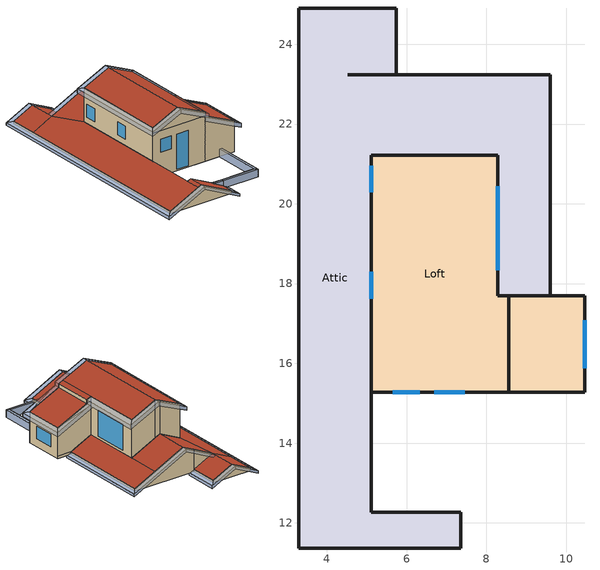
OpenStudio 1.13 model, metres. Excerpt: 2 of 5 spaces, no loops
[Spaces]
Loft
 floor to Second Floor: 8.29,21.21 8.29,17.69 10.46,17.69 10.46,15.27 5.12,15.27 5.12,21.21 z6.71
 wall outside: 10.46,15.27 10.46,17.69 z6.71:8.5; 8.29,17.69 8.29,21.21 z7.47:9.7; 8.56,15.27 8.56,17.69 z9.35:9.58; 5.12,21.21 5.12,15.27 z7.71:9.69; 10.46,17.69 9.61,17.69 z6.71:6.85; 5.12,15.27 8.56,15.27 z6.71:9.35; 8.29,17.69,9.7 8.56,17.69,9.58 8.56,17.69,9.35 8.29,17.69,9.47; 6.73,21.21,10.4 6.73,21.21,8.21 6.45,21.21,8.34 6.45,21.21,10.28; 8.29,17.69,9.47 10.46,17.69,8.5 10.46,17.69,6.85 9.61,17.69,6.85 8.29,17.69,7.47; 6.45,21.21,10.28 6.45,21.21,8.34 5.12,21.21,7.71 5.12,21.21,9.69; 6.73,21.21,10.4 8.29,21.21,9.7 8.29,21.21,7.47 6.73,21.21,8.21; 8.56,15.27,9.35 8.56,15.27,6.71 10.46,15.27,6.71 10.46,15.27,8.5; 6.73,15.27,10.4 5.12,15.27,9.69 5.12,15.27,9.35 8.56,15.27,9.35 8.56,15.27,9.58
 wall to Attic: 8.29,17.69 8.29,21.21 z6.71:7.47; 5.12,21.21 5.12,15.27 z6.71:7.71; 8.29,17.69,7.47 9.61,17.69,6.85 9.61,17.69,6.71 8.29,17.69,6.71; 6.45,21.21,8.34 8.29,21.21,7.47 8.29,21.21,6.71 5.12,21.21,6.71 5.12,21.21,7.71
 window: 10.46,15.88 10.46,17.08 z7.16:7.9; 8.29,18.34 8.29,20.44 z7.62:9.14; 5.12,20.96 5.12,20.29 / 5.12,18.3 5.12,17.63 / 5.66,15.27 6.33,15.27 z8.09:8.84; 6.7,15.27 7.46,15.27 z6.78:8.84
 roof outside: 6.73,21.21,10.4 5.12,21.21,9.69 5.12,15.27,9.69 6.73,15.27,10.4; 8.29,15.27,9.7 8.56,15.27,9.58 8.56,17.69,9.58 8.29,17.69,9.7; 8.56,15.27,9.35 10.46,15.27,8.5 10.46,17.69,8.5 8.56,17.69,9.35; 6.73,15.27,10.4 8.29,15.27,9.7 8.29,21.21,9.7 6.73,21.21,10.4
Attic
 floor to Second Floor: 5.75,24.91 5.75,23.23 9.6,23.23 9.6,17.69 8.29,17.69 8.29,21.21 5.12,21.21 5.12,12.27 7.37,12.27 7.37,11.37 3.3,11.37 3.3,24.91 z6.71
 wall outside: 3.3,24.91 3.3,11.37 / 7.37,11.37 7.37,12.27 / 5.75,23.23 5.75,24.91 z6.71:6.86; 5.12,12.27 5.12,15.27 z6.71:7.71; 9.61,17.69 9.61,23.23 z6.71:6.85; 6.45,23.23,8.34 9.61,23.23,6.85 9.61,23.23,6.71 5.75,23.23,6.71 5.75,23.23,8.01; 5.33,12.27,7.82 7.37,12.27,6.86 7.37,12.27,6.71 5.12,12.27,6.71 5.12,12.27,7.71; 5.33,11.37,7.82 3.3,11.37,6.86 3.3,11.37,6.71 7.37,11.37,6.71 7.37,11.37,6.86; 4.52,24.91,7.43 5.75,24.91,6.86 5.75,24.91,6.71 3.3,24.91,6.71 3.3,24.91,6.86; 5.75,23.23,8.01 5.75,23.23,6.86 4.52,23.23,7.43
 roof outside: 4.52,23.23,7.43 5.75,23.23,6.86 5.75,24.91,6.86 4.52,24.91,7.43; 5.33,12.27,7.82 5.12,12.27,7.71 5.12,11.37,7.71 5.33,11.37,7.82; 6.45,21.21,8.34 8.29,21.21,7.47 8.29,23.23,7.47 6.45,23.23,8.34; 5.33,11.37,7.82 7.37,11.37,6.86 7.37,12.27,6.86 5.33,12.27,7.82; 5.12,21.21,7.71 4.52,23.23,7.43 3.3,23.23,6.86 3.3,11.37,6.86 5.12,11.37,7.71; 6.45,23.23,8.34 4.52,23.23,7.43 5.12,21.21,7.71 6.45,21.21,8.34; 4.52,23.23,7.43 4.52,24.91,7.43 3.3,24.91,6.86 3.3,23.23,6.86; 8.29,17.69,7.47 9.61,17.69,6.85 9.61,23.23,6.85 8.29,23.23,7.47
shading: 10.69,14.96 10.69,17.99 z8.17:8.4; 4.89,21.52 4.89,14.96 z9.36:9.58; 8.56,17.69 8.56,21.52 / 8.56,14.96 8.56,15.27 z9.35:9.58; 9.88,17.69 9.88,23.54 / 3.03,25.21 3.03,11.07 / 6.02,23.23 6.02,25.21 / 7.64,11.07 7.64,12.11 z6.58:6.73; 9.49,12.27 7.37,12.27 / 7.37,12.27 7.37,12.11 / 7.37,12.11 9.64,12.11 / 9.64,12.11 9.64,15.27 / 9.64,15.27 9.49,15.27 / 9.49,15.27 9.49,12.27 z6.71:7.16; 8.35,17.99,9.45 10.69,17.99,8.4 10.69,17.99,8.17 8.35,17.99,9.22; 6.73,21.52,10.4 8.56,21.52,9.58 8.56,21.52,9.35 6.73,21.52,10.18; 6.73,14.96,10.4 4.89,14.96,9.58 4.89,14.96,9.36 6.73,14.96,10.18; 6.73,14.96,10.4 6.73,14.96,10.18 8.56,14.96,9.35 8.56,14.96,9.58; 8.35,14.96,9.45 8.35,14.96,9.22 10.69,14.96,8.17 10.69,14.96,8.4; 6.73,21.52,10.4 6.73,21.52,10.18 4.89,21.52,9.36 4.89,21.52,9.58; 5.33,11.07,7.82 3.03,11.07,6.73 3.03,11.07,6.58 5.33,11.07,7.66; 4.52,25.21,7.43 6.02,25.21,6.73 6.02,25.21,6.58 4.52,25.21,7.28; 6.45,23.54,8.34 9.88,23.54,6.73 9.88,23.54,6.58 6.45,23.54,8.19; 5.33,11.07,7.82 5.33,11.07,7.66 7.64,11.07,6.58 7.64,11.07,6.73; 4.52,25.21,7.43 4.52,25.21,7.28 3.03,25.21,6.58 3.03,25.21,6.73; 6.45,23.54,8.34 6.45,23.54,8.19 4.69,23.54,7.36 4.52,23.54,7.43; 7.37,12.27,7.16 7.37,12.27,6.86 6.72,12.27,7.16; 5.33,11.37,7.82 3.3,11.37,6.86 3.03,11.07,6.73 5.33,11.07,7.82; 5.33,11.07,7.82 7.64,11.07,6.73 7.37,11.37,6.86 5.33,11.37,7.82; 7.37,11.37,6.86 7.64,11.07,6.73 7.64,12.11,6.73 7.37,12.11,6.86; 9.64,12.11 9.64,15.27 9.49,15.27 9.49,12.27 z7.16; 9.64,12.11 9.49,12.27 7.37,12.27 7.37,12.11 z7.16; 7.37,12.11 7.37,12.27 6.72,12.27 6.72,12.11 z7.16; 6.72,12.11,7.16 7.37,12.11,6.86 7.37,12.11,7.16; 4.52,24.91,7.43 5.75,24.91,6.86 6.02,25.21,6.73 4.52,25.21,7.43; 5.75,23.23,6.86 6.02,23.23,6.73 6.02,25.21,6.73 5.75,24.91,6.86; 4.52,25.21,7.43 3.03,25.21,6.73 3.3,24.91,6.86 4.52,24.91,7.43; 3.3,24.91,6.86 3.03,25.21,6.73 3.03,11.07,6.73 3.3,11.37,6.86; 6.73,15.27,10.4 5.12,15.27,9.69 4.89,14.96,9.58 6.73,14.96,10.4; 5.12,21.21,9.69 4.89,21.52,9.58 4.89,14.96,9.58 5.12,15.27,9.69; 6.73,21.52,10.4 4.89,21.52,9.58 5.12,21.21,9.69 6.73,21.21,10.4; 6.73,21.21,10.4 8.29,21.21,9.7 8.56,21.52,9.58 6.73,21.52,10.4; 8.29,21.21,9.7 8.29,17.69,9.7 8.56,17.69,9.58 8.56,21.52,9.58; 6.73,14.96,10.4 8.56,14.96,9.58 8.56,15.27,9.58 6.73,15.27,10.4; 10.46,15.27,8.5 10.69,14.96,8.4 10.69,17.99,8.4 10.46,17.69,8.5; 8.56,14.96,9.35 10.69,14.96,8.4 10.46,15.27,8.5; 8.56,14.96,9.35 10.46,15.27,8.5 8.56,15.27,9.35; 8.56,17.99,9.35 10.46,17.69,8.5 10.69,17.99,8.4; 8.56,17.99,9.35 8.56,17.69,9.35 10.46,17.69,8.5; 9.61,17.69,6.85 9.88,17.69,6.73 9.88,23.54,6.73 9.61,23.23,6.85; 6.45,23.54,8.34 6.45,23.23,8.34 9.61,23.23,6.85 9.88,23.54,6.73; 6.45,23.54,8.34 4.52,23.54,7.43 4.52,23.23,7.43 6.45,23.23,8.34
[Site]
Denver Centennial  Golden   Nr: Latitude {deg}=39.74; Longitude {deg}=-105.18; Time Zone {hr}=-7; Elevation {m}=1829
[SizingPeriod:DesignDay] Barometric Pressure {Pa}=81198; Sky Clearness=0; Rain Indicator=0; Snow Indicator=0; Day of Month=21; Daylight Saving Time Indicator=0; Dry-Bulb Temperature Range Modifier Type=DefaultMultipliers
Name | Maximum Dry-Bulb Temperature {C} | Daily Dry-Bulb Temperature Range {deltaC} | Humidity Indicating Conditions at Maximum Dry-Bulb | Wind Speed {m/s} | Wind Direction {deg} | Month | Day Type | Humidity Indicating Type | Solar Model Indicator | ASHRAE Taub | ASHRAE Taud
Denver Centennial  Golden   N Ann Clg .4% Condns Enth=>MDB | 27.3 | 15.2 | 59700 | 4.9 | 0 | 7 | SummerDesignDay | Enthalpy | ASHRAETau | 0.424 | 2.025
Denver Centennial  Golden   N Ann Clg .4% Condns DP=>MDB | 20.2 | 15.2 | 16.1 | 4.9 | 0 | 7 | SummerDesignDay | Dewpoint | ASHRAETau | 0.424 | 2.025
Denver Centennial  Golden   N Ann Clg .4% Condns DB=>MWB | 33 | 15.2 | 15.7 | 4.9 | 0 | 7 | SummerDesignDay | Wetbulb | ASHRAETau | 0.424 | 2.025
Denver Centennial  Golden   N Ann Hum_n 99.6% Condns DP=>MCDB | -10.9 | 0 | -21.6 | 3 | 340 | 12 | WinterDesignDay | Dewpoint | ASHRAEClearSky
[Building]
Mid-rise Apartment: North Axis {deg}=-0; Space Type=ASHRAE 90.1-2004 Mid-riseApartment Apartment; Default Construction Set=ASHRAE 90.1-2004 ClimateZone 5-6 (m apt) ConstSet
[ClimateZones]
Climate Zone Institution Name 1=ASHRAE; Climate Zone Document Name 1=ANSI/ASHRAE Standard 169; Climate Zone Document Year 1=2006; Climate Zone Institution Name 2=CEC; Climate Zone Document Name 2=California Climate Zone Descriptions; Climate Zone Document Year 2=1995
[Construction]
000 ExtSlabCarpet 4in ClimateZone 1-8: MAT-CC05 4 HW CONCRETE, CP02 CARPET PAD
000 Exterior Door: 000 F08 Metal surface, 000 I01 25mm insulation board
000 Exterior Window: 000 Clear 3mm, 000 Air 13mm, 000 Clear 3mm
000 Interior Ceiling: 000 M11 100mm lightweight concrete, 000 F05 Ceiling air space resistance, 000 F16 Acoustic tile
000 Interior Door; 000 Interior Partition: 000 G05 25mm wood
000 Interior Floor: 000 F16 Acoustic tile, 000 F05 Ceiling air space resistance, 000 M11 100mm lightweight concrete
000 Interior Wall: 000 G01a 19mm gypsum board, 000 F04 Wall air space resistance, 000 G01a 19mm gypsum board
000 Interior Window: 000 Clear 3mm
ASHRAE 90.1-2004 ExtRoof IEAD ClimateZone 5-6: Roof Membrane, IEAD NonRes Roof Insulation-2.85, Metal Decking
ASHRAE 90.1-2004 ExtWall SteelFrame ClimateZone alt-res 4-6: Wood Siding, Steel Frame NonRes Wall Insulation-2.75, 1/2IN Gypsum
ASHRAE 90.1-2004 ExtWindow ClimateZone alt-res 4-6: Fixed Window 3.81/0.39/0.27
[DefaultConstructionSet]
ASHRAE 90.1-2004 ClimateZone 5-6 (m apt) ConstSet: Default Exterior Surface Constructions=ASHRAE 90.1-2004 ClimateZone 5-6 (m apt) Exterior DefSurfCons; Default Interior Surface Constructions=000 Interior DefSurfCons; Default Ground Contact Surface Constructions=000 Ground DefSurfCons; Default Exterior SubSurface Constructions=ASHRAE 90.1-2004 ClimateZone 5-6 (m apt) Exterior DefSubCons; Default Interior SubSurface Constructions=000 Interior DefSubCons; Interior Partition Construction=000 Interior Partition
[DefaultSubSurfaceConstructions] Glass Door Construction=000 Exterior Window; Skylight Construction=000 Exterior Window; Tubular Daylight Dome Construction=000 Interior Window; Tubular Daylight Diffuser Construction=000 Interior Window
Name | Fixed Window Construction | Operable Window Construction | Door Construction
000 Interior DefSubCons | 000 Interior Window | 000 Interior Window | 000 Interior Door
ASHRAE 90.1-2004 ClimateZone 5-6 (m apt) Exterior DefSubCons | ASHRAE 90.1-2004 ExtWindow ClimateZone alt-res 4-6 | ASHRAE 90.1-2004 ExtWindow ClimateZone alt-res 4-6 | 000 Exterior Door
[DefaultSurfaceConstructions]
Name | Floor Construction | Wall Construction | Roof Ceiling Construction
000 Ground DefSurfCons | 000 ExtSlabCarpet 4in ClimateZone 1-8 | 000 ExtSlabCarpet 4in ClimateZone 1-8 | 000 ExtSlabCarpet 4in ClimateZone 1-8
000 Interior DefSurfCons | 000 Interior Floor | 000 Interior Wall | 000 Interior Ceiling
ASHRAE 90.1-2004 ClimateZone 5-6 (m apt) Exterior DefSurfCons | 000 ExtSlabCarpet 4in ClimateZone 1-8 | ASHRAE 90.1-2004 ExtWall SteelFrame ClimateZone alt-res 4-6 | ASHRAE 90.1-2004 ExtRoof IEAD ClimateZone 5-6
[Material]
Name | Roughness | Thickness | Conductivity | Density | Specific Heat | Thermal Absorptance | Solar Absorptance | Visible Absorptance
000 F08 Metal surface | Smooth | 0.0008 | 45.28 | 7824 | 500
000 F16 Acoustic tile | MediumSmooth | 0.0191 | 0.06 | 368 | 590
000 G01a 19mm gypsum board | MediumSmooth | 0.019 | 0.16 | 800 | 1090
000 G05 25mm wood | MediumSmooth | 0.0254 | 0.15 | 608 | 1630
000 I01 25mm insulation board | MediumRough | 0.0254 | 0.03 | 43 | 1210
000 M11 100mm lightweight concrete | MediumRough | 0.1016 | 0.53 | 1280 | 840
1/2IN Gypsum | Smooth | 0.0127 | 0.16 | 784.9 | 830 | 0.9 | 0.92 | 0.92
IEAD NonRes Roof Insulation-2.85 | MediumRough | 0.127339 | 0.049 | 265 | 836.8 | 0.9 | 0.7 | 0.7
MAT-CC05 4 HW CONCRETE | Rough | 0.1016 | 1.311 | 2240 | 836.8 | 0.9 | 0.7 | 0.7
Metal Decking | MediumSmooth | 0.0015 | 45.006 | 7680 | 418.4 | 0.9 | 0.7 | 0.3
Roof Membrane | VeryRough | 0.0095 | 0.16 | 1121.29 | 1460 | 0.9 | 0.7 | 0.7
Steel Frame NonRes Wall Insulation-2.75 | MediumRough | 0.119161 | 0.049 | 265 | 836.8 | 0.9 | 0.7 | 0.7
Wood Siding | MediumSmooth | 0.01 | 0.11 | 544.62 | 1210 | 0.9 | 0.78 | 0.78
[Material:AirGap]
Name | Thermal Resistance
000 F04 Wall air space resistance | 0.15
000 F05 Ceiling air space resistance | 0.18
[Material:NoMass]
CP02 CARPET PAD: Roughness=VeryRough; Thermal Resistance=0.2165; Thermal Absorptance=0.9; Solar Absorptance=0.7; Visible Absorptance=0.8
[WindowMaterial:Gas]
000 Air 13mm: Gas Type=Air; Thickness=0.0127
[WindowMaterial:Glazing]
000 Clear 3mm: Optical Data Type=SpectralAverage; Thickness=0.003; Solar Transmittance at Normal Incidence=0.837; Front Side Solar Reflectance at Normal Incidence=0.075; Back Side Solar Reflectance at Normal Incidence=0.075; Visible Transmittance at Normal Incidence=0.898; Front Side Visible Reflectance at Normal Incidence=0.081; Back Side Visible Reflectance at Normal Incidence=0.081; Infrared Transmittance at Normal Incidence=0; Front Side Infrared Hemispherical Emissivity=0.84; Back Side Infrared Hemispherical Emissivity=0.84; Conductivity=0.9
[WindowMaterial:SimpleGlazingSystem]
Fixed Window 3.81/0.39/0.27: U-Factor=2.95256; Solar Heat Gain Coefficient=0.39; Visible Transmittance=0.27
[DefaultScheduleSet]
Name | Number of People Schedule | People Activity Level Schedule | Lighting Schedule | Electric Equipment Schedule | Infiltration Schedule
Mid-riseApartment Apartment Schedules | Mid-riseApartment Apartment Occ | Mid-riseApartment Activity | Mid-riseApartment Apartment Light | Mid-riseApartment Apartment Equip | Mid-riseApartment Infil
Attic Schedules |  |  |  |  | Always On
[ElectricEquipment] Space or SpaceType=ASHRAE 90.1-2004 Mid-riseApartment Apartment
Name | Electric Equipment Definition | Schedule
ASHRAE 90.1-2004 Mid-riseApartment Apartment ElecInst | ASHRAE 90.1-2004 Mid-riseApartment Apartment ElecDef
Electric Equipment 1 | Laundry | Laundry
[ElectricEquipment:Definition]
Name | Design Level Calculation Method | Design Level | Watts per Space Floor Area | Design Level {W}
ASHRAE 90.1-2004 Mid-riseApartment Apartment ElecDef | Watts/Area | 0 | 5.38196
Laundry | EquipmentLevel |  |  | 2000
[Lights]
ASHRAE 90.1-2004 Mid-riseApartment Apartment LightsInst: Lights Definition=ASHRAE 90.1-2004 Mid-riseApartment Apartment LightsDef; Space or SpaceType=ASHRAE 90.1-2004 Mid-riseApartment Apartment
[Lights:Definition]
ASHRAE 90.1-2004 Mid-riseApartment Apartment LightsDef: Design Level Calculation Method=Watts/Area; Lighting Level=0; Watts per Space Floor Area=3.87501
[People]
ASHRAE 90.1-2004 Mid-riseApartment Apartment PeopInst: People Definition=Mid-riseApartment Apartment PeopDef; Space or SpaceType=ASHRAE 90.1-2004 Mid-riseApartment Apartment
[People:Definition]
Mid-riseApartment Apartment PeopDef: Number of People Calculation Method=People/Area; Number of People=0; People per Space Floor Area=0.0283091; Fraction Radiant=0.3
[SpaceInfiltration:DesignFlowRate] Design Flow Rate=0; Constant Term Coefficient=1
Name | Space or SpaceType | Design Flow Rate Calculation Method | Flow per Exterior Surface Area | Air Changes per Hour | Temperature Term Coefficient
ASHRAE 90.1-2004 Mid-riseApartment Apartment Infil | ASHRAE 90.1-2004 Mid-riseApartment Apartment | Flow/ExteriorArea | 0.0003048 | 0 | 0
Attic Infil | Attic 1 | AirChanges/Hour |  | 1
[SpaceType]
Name | Default Schedule Set
ASHRAE 90.1-2004 Mid-riseApartment Apartment | Mid-riseApartment Apartment Schedules
Attic 1 | Attic Schedules
[ThermostatSetpoint:DualSetpoint]
Thermostat Setpoint Dual Setpoint 1: Heating Setpoint Temperature Schedule=Custom House HtgSetp; Cooling Setpoint Temperature Schedule=Custom House ClgSetp
[Space] Building Story=Building Story 3
Name | Thermal Zone | Space Type | Part of Total Floor Area
Loft | Thermal Zone: First Floor - Plus
Attic | Thermal Zone: Attic | Attic 1 | No
[ThermalZone] Use Ideal Air Loads=No
Name | Thermostat
Thermal Zone: First Floor - Plus | Thermostat Setpoint Dual Setpoint 1
Thermal Zone: Attic
[BuildingStory]
Building Story 3: Nominal Z Coordinate {m}=6.7056
[GasEquipment:Definition]
Gas Equipment Definition 1: Design Level Calculation Method=EquipmentLevel; Design Level {W}=879.213
[GasEquipment]
Gas Equipment 1: Gas Equipment Definition=Gas Equipment Definition 1; Space or SpaceType=ASHRAE 90.1-2004 Mid-riseApartment Apartment; Schedule=Range/Oven
[Schedule:Ruleset]
Name | Default Day Schedule | Summer Design Day Schedule | Winter Design Day Schedule
Mid-riseApartment Apartment Occ | Mid-riseApartment Apartment Occ Default Schedule | Mid-riseApartment Apartment Occ Summer Design Day | Mid-riseApartment Apartment Occ Winter Design Day
Mid-riseApartment Infil | Mid-riseApartment Infil Default Schedule | Mid-riseApartment Infil Summer Design Day | Mid-riseApartment Infil Winter Design Day
Mid-riseApartment Apartment Light | Mid-riseApartment Apartment Light Default Schedule | Mid-riseApartment Apartment Light Summer Design Day | Mid-riseApartment Apartment Light Winter Design Day
Mid-riseApartment Apartment Equip | Mid-riseApartment Apartment Equip Default Schedule | Mid-riseApartment Apartment Equip Summer Design Day | Mid-riseApartment Apartment Equip Winter Design Day
Always On | Always On Default Schedule | Always On Summer Design Day | Always On Winter Design Day
Mid-riseApartment Activity | Mid-riseApartment Activity Default Schedule | Mid-riseApartment Activity Summer Design Day | Mid-riseApartment Activity Winter Design Day
Custom House HtgSetp | Mid-riseApartment Apartment HtgSetp Default Schedule 1 | Schedule Day 8 | Schedule Day 9
Custom House ClgSetp | Mid-riseApartment Apartment ClgSetp Default Schedule 1 | Schedule Day 10 | Schedule Day 11
Range/Oven | Schedule Day 4
Laundry | Schedule Day 5
[Schedule:Day]
Mid-riseApartment Apartment Occ Default Schedule; Mid-riseApartment Apartment Occ Winter Design Day; Mid-riseApartment Apartment Occ Summer Design Day: 7, 0, 1, 8, 0, 0.85, 9, 0, 0.39, 16, 0, 0.25, 17, 0, 0.3, 18, 0, 0.52, 21, 0, 0.87, 24, 0, 1
Mid-riseApartment Infil Default Schedule; Mid-riseApartment Infil Winter Design Day; Mid-riseApartment Infil Summer Design Day; Always On Default Schedule; Always On Winter Design Day; Always On Summer Design Day: 24, 0, 1
Mid-riseApartment Apartment Light Default Schedule; Mid-riseApartment Apartment Light Winter Design Day; Mid-riseApartment Apartment Light Summer Design Day: 4, 0, 0.067, 5, 0, 0.187, 6, 0, 0.394, 7, 0, 0.44, 8, 0, 0.393, 9, 0, 0.172, 15, 0, 0.119, 16, 0, 0.206, 17, 0, 0.439, 18, 0, 0.616, 19, 0, 0.829, 20, 0, 0.986, 21, 0, 1, 22, 0, 0.692, 23, 0, 0.384, 24, 0, 0.16
Mid-riseApartment Apartment Equip Default Schedule; Mid-riseApartment Apartment Equip Winter Design Day; Mid-riseApartment Apartment Equip Summer Design Day: 1, 0, 0.45, 2, 0, 0.41, 3, 0, 0.39, 5, 0, 0.38, 6, 0, 0.43, 7, 0, 0.54, 8, 0, 0.65, 9, 0, 0.66, 10, 0, 0.67, 11, 0, 0.69, 12, 0, 0.7, 13, 0, 0.69, 14, 0, 0.66, 15, 0, 0.65, 16, 0, 0.68, 17, 0, 0.8, 19, 0, 1, 20, 0, 0.93, 21, 0, 0.89, 22, 0, 0.85, 23, 0, 0.71, 24, 0, 0.58
Mid-riseApartment Activity Default Schedule; Mid-riseApartment Activity Winter Design Day; Mid-riseApartment Activity Summer Design Day: 24, 0, 120
Mid-riseApartment Apartment HtgSetp Default Schedule 1: 7, 0, 13.8889, 20, 0, 19.4444, 24, 0, 13.8889
Schedule Day 8; Schedule Day 9: 24, 0, 21.1
Mid-riseApartment Apartment ClgSetp Default Schedule 1: 6, 0, 26.6667, 20, 0, 23.9, 24, 0, 26.6667
Schedule Day 10; Schedule Day 11: 24, 0, 23.9
Schedule Day 4: 7, 0, 0, 8, 0, 1, 16, 0, 0.0138903, 17, 0, 1, 24, 0, 0.0138903
Schedule Day 5: 24, 0, 0
Schedule Day 6: 18, 0, 0, 21, 0, 0.746093, 24, 0, 0
Schedule Day 7: 5, 0, 18.8889, 24, 0, 20
[Schedule:Rule] Rule Order=0; Apply Saturday=Yes
Name | Schedule Ruleset | Day Schedule | Apply Sunday | Apply Monday | Apply Tuesday | Apply Wednesday | Apply Thursday | Apply Friday | Date Specification Type | Start Month | Start Day | End Month | End Day
Schedule Rule 1 | Laundry | Schedule Day 6
Schedule Rule 2 | Custom House HtgSetp | Schedule Day 7 | Yes | Yes | Yes | Yes | Yes | Yes | DateRange | 7 | 1 | 12 | 31
